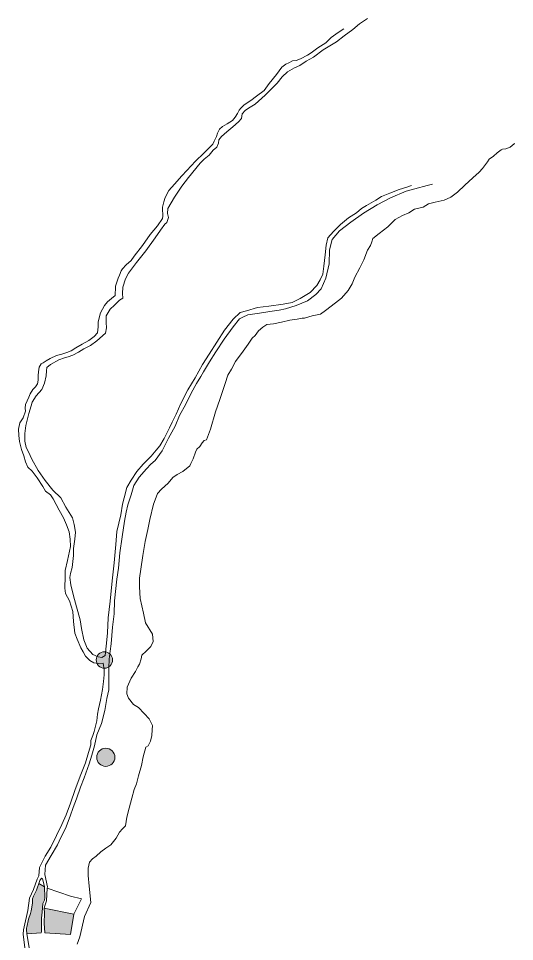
# Model space of a CAD drawing. Header units: millimetres. Extents: x 612319 to 615713, y 1315830 to 1319872.
# Drawn here: x 614478 to 615713, y 1317574 to 1319872 of the extents above; entities that cross this region are included whole.
import ezdxf

# ---------------------------------------------------------------- set-up
doc = ezdxf.new("R2010")
doc.units = ezdxf.units.MM
doc.layers.add('2', color=7, linetype='Continuous')
doc.layers.add('3', color=7, linetype='Continuous')

msp = doc.modelspace()

# ---------------------------------------------------------------- hatches: boundary and pattern name
at = {"lineweight": 0}
h = msp.add_hatch(color=9, dxfattribs=at)
h.dxf.hatch_style = 1
h.paths.add_polyline_path([(614705.276, 1318289.989, 0.15027056), (614694.41, 1318295.076), (614693.329, 1318286.267), (614685.467, 1318281.16), (614676.059, 1318282.661), (614673.254, 1318283.869, 0.11472872), (614671.16, 1318274.865, 0.10517216), (614672.927, 1318266.558), (614676.111, 1318266.133), (614688.815, 1318266.93), (614690.171, 1318254.503, 0.15947481), (614702.481, 1318257.616), (614703.778, 1318276.632)])
h.paths.add_polyline_path([(614694.41, 1318295.076, 0.32404659), (614673.254, 1318283.869), (614676.059, 1318282.661), (614685.467, 1318281.16), (614693.329, 1318286.267)])
h.paths.add_polyline_path([(614711.98, 1318274.865, 0.2117263), (614705.276, 1318289.989), (614703.778, 1318276.632), (614702.481, 1318257.616, 0.2571589)])
h.paths.add_polyline_path([(614688.815, 1318266.93), (614676.111, 1318266.133), (614672.927, 1318266.558, 0.27757982), (614690.171, 1318254.503)], flags=17)
h = msp.add_hatch(color=9, dxfattribs=at)
h.dxf.hatch_style = 1
h.paths.add_polyline_path([(614717.56, 1318032.551, 1), (614672.399, 1318032.551, 1)])
h = msp.add_hatch(color=7, dxfattribs=at)
h.dxf.hatch_style = 1
h.paths.add_polyline_path([(614537.895, 1317668.708), (614542.158, 1317676.698), (614542.905, 1317683.461), (614542.036, 1317710.402), (614528.335, 1317718.411), (614524.255, 1317706.761), (614522.579, 1317702.11), (614521.619, 1317699.832), (614518.162, 1317693.065), (614514.917, 1317686.714), (614512.458, 1317679.874), (614512.622, 1317674.881), (614512.633, 1317669.019), (614509.532, 1317650.145), (614507.741, 1317643.231), (614502.979, 1317629.085), (614498.169, 1317609.971), (614497.855, 1317608.084), (614497.442, 1317605.79), (614497.398, 1317603.472), (614498.159, 1317593.079), (614534.495, 1317595.118), (614534.811, 1317599.088), (614534.895, 1317631.8), (614536.308, 1317646.752)])
h.paths.add_polyline_path([(614615.381, 1317641.676), (614541.66, 1317656.883), (614542.319, 1317644.753), (614541.82, 1317619.844), (614543.518, 1317595.072), (614606.835, 1317591.063)])

# ---------------------------------------------------------------- linework, layer by layer
at = {"color": 1, "lineweight": 0}
for points, elevation in [([(614534.908, 1317731.627), (614530.882, 1317725.361), (614529.957, 1317723.059), (614528.335, 1317718.411), (614524.255, 1317706.761), (614522.579, 1317702.11), (614521.619, 1317699.832), (614518.162, 1317693.065), (614514.917, 1317686.714), (614512.458, 1317679.874), (614512.622, 1317674.881), (614512.633, 1317669.019), (614509.532, 1317650.145), (614507.741, 1317643.231), (614502.979, 1317629.085), (614498.169, 1317609.971), (614497.855, 1317608.084), (614497.442, 1317605.79), (614497.398, 1317603.472), (614498.159, 1317593.079), (614534.495, 1317595.118), (614534.811, 1317599.088), (614534.895, 1317631.8), (614536.308, 1317646.752), (614537.895, 1317668.708), (614542.158, 1317676.698), (614542.905, 1317683.461), (614542.036, 1317710.402), (614541.164, 1317717.181), (614537.096, 1317730.32), (614534.908, 1317731.627)], 95.953), ([(614500.973, 1317651.352), (614504.8, 1317681.991), (614515.014, 1317703.765), (614523.846, 1317729.313), (614528.661, 1317737.418)], 102.208), ([(614549.3, 1317706.307), (614549.586, 1317710.294), (614542.953, 1317740.728)], 91.66), ([(614528.335, 1317718.411), (614542.036, 1317710.402)], 95.953), ([(614549.3, 1317706.307), (614547.367, 1317674.805), (614544.866, 1317667.699), (614542.858, 1317663.085), (614541.66, 1317656.883), (614542.319, 1317644.753), (614541.82, 1317619.844), (614543.518, 1317595.072), (614606.835, 1317591.063), (614615.381, 1317641.676), (614634.349, 1317679.882), (614607.306, 1317687.16), (614549.3, 1317706.307)], 91.66), ([(614489.028, 1317591.85), (614490.25, 1317603.171), (614491.676, 1317610.604), (614500.973, 1317651.352)], 106.964), ([(614615.381, 1317641.676), (614541.66, 1317656.883)], 70.419), ([(614657.349, 1317671.137), (614641.761, 1317636.495), (614630.016, 1317585.349)], 62.967)]:
    msp.add_lwpolyline(points, dxfattribs=dict(at, elevation=elevation))
for centre, radius in [((614691.57, 1318274.865), 20.41), ((614694.979, 1318032.551), 22.581)]:
    msp.add_circle(centre, radius, dxfattribs=at)
at = {"layer": '2', "color": 1, "lineweight": 0}
for points in [[(614693.329, 1318286.267), (614685.467, 1318281.16), (614676.059, 1318282.661), (614662.572, 1318288.473), (614648.545, 1318304.454), (614640.603, 1318325.03), (614634.923, 1318353.239), (614631.551, 1318375.098), (614621.793, 1318407.364), (614614.591, 1318434.807), (614607.645, 1318461.996), (614605.809, 1318480.044), (614607.302, 1318490.219), (614611.069, 1318504.723), (614614.532, 1318534.737), (614614.223, 1318552.281), (614617.962, 1318575.684), (614619.686, 1318593.234), (614616.577, 1318612.042), (614611.95, 1318629.066), (614595.857, 1318655.468), (614582.824, 1318678.318), (614563.195, 1318697.844), (614544.062, 1318721.44), (614526.701, 1318746.821), (614510.858, 1318774.495), (614502.161, 1318792.78), (614497.043, 1318803.954), (614493.69, 1318819.71), (614493.123, 1318838.525), (614495.856, 1318858.366), (614503.639, 1318888.645), (614508.917, 1318907.476), (614511.429, 1318916.637), (614521.291, 1318932.428), (614535.727, 1318948.232), (614542.538, 1318964.269), (614546.294, 1318982.079), (614547.27, 1318995.049), (614548.514, 1319003.444), (614557.386, 1319010.587), (614578.19, 1319021.831), (614592.404, 1319027.209), (614601.291, 1319029.776), (614612.967, 1319034.13), (614626.668, 1319041.032), (614640.364, 1319049.714), (614656.856, 1319058.149), (614673.086, 1319069.126), (614694.119, 1319088.253), (614696.362, 1319102.244), (614695.814, 1319114.957), (614696.015, 1319131.994), (614705.875, 1319148.294), (614716.518, 1319157.985), (614729.184, 1319170.733), (614737.301, 1319175.585), (614736.756, 1319187.281), (614737.215, 1319203.047), (614743.756, 1319224.169), (614751.337, 1319237.921), (614771.837, 1319264.929), (614794.364, 1319293.722), (614818.152, 1319325.825), (614831.052, 1319345.184), (614841.679, 1319359.961), (614847.003, 1319364.043), (614851.285, 1319376.26), (614848.457, 1319386.678), (614849.181, 1319398.885), (614866.372, 1319427.41), (614884.33, 1319454.665), (614900.78, 1319476.323), (614930.148, 1319511.746), (614939.775, 1319521.434), (614952.195, 1319531.892), (614962.321, 1319544.125), (614971.191, 1319552.031), (614975.228, 1319561.45), (614976.471, 1319570.353), (614982.8, 1319577.998), (614996.233, 1319589.477), (615010.933, 1319601.976), (615025.633, 1319614.474), (615032.722, 1319623.139), (615034.466, 1319634.332), (615042.063, 1319642.743), (615050.684, 1319649.123), (615067.171, 1319659.084), (615091.753, 1319680.763), (615121.391, 1319711.101), (615134.303, 1319726.647), (615147.224, 1319739.395), (615164.728, 1319749.359), (615178.178, 1319755.243), (615193.901, 1319765.965), (615212.421, 1319775.931), (615236.253, 1319793.794), (615269.481, 1319813.971), (615288.495, 1319828.516), (615309.792, 1319844.338), (615326.774, 1319858.623), (615346.3, 1319872.152)], [(615287.676, 1319846.567), (615273.221, 1319836.866), (615256.485, 1319825.124), (615242.55, 1319811.611), (615223.275, 1319799.354), (615206.543, 1319786.341), (615197.158, 1319780.722), (615179.65, 1319772.029), (615168.992, 1319767.17), (615159.59, 1319766.89), (615150.965, 1319762.036), (615143.097, 1319758.709), (615133.21, 1319751.054), (615119.799, 1319732.711), (615101.572, 1319710.285), (615088.92, 1319692.961), (615070.158, 1319678.925), (615056.215, 1319667.954), (615039.731, 1319656.976), (615031.116, 1319649.071), (615027.066, 1319643.72), (615023.027, 1319635.318), (615016.702, 1319626.147), (615010.374, 1319618.248), (614996.932, 1319609.566), (614985.77, 1319603.18), (614977.913, 1319596.547), (614972.861, 1319586.871), (614970.6, 1319578.474), (614965.046, 1319566.763), (614961.512, 1319559.125), (614950.112, 1319547.652), (614938.711, 1319536.688), (614918.697, 1319516.8), (614896.915, 1319493.349), (614884.249, 1319480.347), (614866.27, 1319459.957), (614851.837, 1319443.39), (614842.995, 1319426.584), (614839.471, 1319415.895), (614835.955, 1319402.409), (614835.983, 1319393.51), (614837.276, 1319386.393), (614836.788, 1319379.781), (614835.789, 1319374.184), (614823.648, 1319356.098), (614805.166, 1319333.927), (614786.698, 1319307.178), (614765.945, 1319279.915), (614758.099, 1319269.723), (614745.681, 1319258.756), (614736.564, 1319248.561), (614733.022, 1319243.466), (614729.243, 1319233.03), (614726.216, 1319225.902), (614722.438, 1319215.213), (614719.165, 1319205.287), (614718.937, 1319196.895), (614718.709, 1319188.758), (614718.474, 1319182.655), (614709.604, 1319174.748), (614698.957, 1319166.329), (614691.87, 1319157.156), (614682.016, 1319138.822), (614675.732, 1319116.937), (614676.281, 1319103.971), (614675.286, 1319096.848), (614674.547, 1319089.472), (614665.682, 1319080.04), (614652.751, 1319070.598), (614636.262, 1319061.399), (614620.788, 1319052.204), (614608.868, 1319044.544), (614597.953, 1319040.7), (614585.261, 1319036.09), (614572.056, 1319033.003), (614556.576, 1319025.842), (614546.684, 1319019.967), (614539.076, 1319014.861), (614534.002, 1319012.05), (614529.454, 1319003.647), (614527.202, 1318992.453), (614526.469, 1318983.043), (614527.012, 1318971.856), (614525.009, 1318962.442), (614520.203, 1318955.31), (614513.109, 1318948.425), (614506.535, 1318937.728), (614503.512, 1318929.075), (614499.221, 1318919.909), (614495.184, 1318910.745), (614493.941, 1318901.842), (614495.235, 1318894.471), (614488.933, 1318877.926), (614481.35, 1318864.938), (614477.588, 1318849.163), (614478.144, 1318833.654), (614479.97, 1318818.911), (614485.115, 1318798.837), (614490.754, 1318783.341), (614495.122, 1318768.35), (614500.501, 1318754.888), (614511.459, 1318745.001), (614523.965, 1318727.998), (614538.261, 1318707.186), (614545.159, 1318695.507), (614557.133, 1318686.131), (614564.026, 1318675.979), (614579.108, 1318647.794), (614590.095, 1318629.008), (614597.264, 1318611.736), (614603.928, 1318593.7), (614606.271, 1318575.907), (614607.347, 1318557.094), (614599.83, 1318522.747), (614593.81, 1318497.557), (614594.112, 1318482.301), (614593.441, 1318453.312), (614594.752, 1318440.348), (614604.467, 1318421.812), (614612.68, 1318395.898), (614614.283, 1318370.983), (614618.188, 1318341.497), (614623.826, 1318326.256), (614632.787, 1318305.175), (614638.916, 1318295.529), (614644.795, 1318284.611), (614655.502, 1318273.96), (614664.925, 1318267.628), (614676.111, 1318266.133), (614688.815, 1318266.93)], [(614528.661, 1317737.418), (614530.308, 1317758.208), (614544.452, 1317785.962), (614558.358, 1317808.63), (614572.499, 1317837.655), (614585.626, 1317865.407), (614596.732, 1317889.593), (614607.061, 1317918.608), (614619.153, 1317952.459), (614633.268, 1317989.366), (614644.613, 1318018.384), (614652.156, 1318044.34), (614657.939, 1318063.935), (614657.908, 1318074.106), (614662.697, 1318086.578), (614666.224, 1318096.505), (614672.491, 1318123.729), (614674.219, 1318140.007), (614677.227, 1318153.492), (614682.241, 1318175.119), (614686.987, 1318201.576), (614689.465, 1318221.67), (614690.684, 1318238.202), (614690.647, 1318250.152), (614688.815, 1318266.93)], [(614515.843, 1317346.498), (614521.913, 1317355.668), (614525.432, 1317367.883), (614527.43, 1317379.076), (614530.182, 1317393.069), (614531.684, 1317400.192), (614531.892, 1317414.941), (614525.739, 1317432.215), (614521.634, 1317444.664), (614518.823, 1317449.487), (614515.731, 1317463.21), (614512.121, 1317479.728), (614504.186, 1317498.015), (614497.5, 1317522.916), (614495.398, 1317545.032), (614489.028, 1317591.85)]]:
    msp.add_lwpolyline(points, dxfattribs=at)
at = {"layer": '3', "color": 1, "lineweight": 0}
for points in [[(614657.349, 1317671.137), (614653.632, 1317711.331), (614651.497, 1317738.005), (614651.491, 1317756.572), (614654.449, 1317771.136), (614662.275, 1317780.074), (614671.131, 1317786.729), (614683.014, 1317797.213), (614694.907, 1317806.172), (614707.82, 1317814.373), (614720.937, 1317831.219), (614728.729, 1317846.003), (614736.304, 1317854.431), (614744.394, 1317861.591), (614747.57, 1317883.47), (614753.537, 1317906.126), (614760.002, 1317930.564), (614765.464, 1317952.709), (614771.229, 1317966.467), (614776.196, 1317986.321), (614783.67, 1318012.035), (614787.865, 1318033.411), (614794.586, 1318057.597), (614800.159, 1318060.676), (614806.441, 1318072.91), (614809.917, 1318086.91), (614810.091, 1318100.639), (614811.299, 1318111.322), (614803.068, 1318128.313), (614790.794, 1318141.215), (614776.219, 1318156.393), (614763.721, 1318164.21), (614751.433, 1318179.4), (614747.048, 1318190.563), (614747.966, 1318207.346), (614758.255, 1318229.77), (614768.835, 1318245.84), (614774.609, 1318258.072), (614779.148, 1318264.196), (614782.882, 1318277.435), (614785.115, 1318286.852), (614795.475, 1318297.074), (614807.101, 1318308.065), (614812.618, 1318320.805), (614811.239, 1318339.355), (614794.049, 1318367.231), (614788.572, 1318391.099), (614780.989, 1318427.668), (614779.041, 1318456.639), (614779.166, 1318478.756), (614782.339, 1318501.144), (614786.97, 1318534.979), (614793.12, 1318569.838), (614800.062, 1318599.617), (614804.489, 1318624.807), (614813.923, 1318662.988), (614820.686, 1318680.056), (614823.937, 1318688.97), (614834.039, 1318699.953), (614849.96, 1318715.288), (614861.571, 1318728.821), (614872.963, 1318736.506), (614887.148, 1318744.46), (614903.841, 1318758.273), (614906.857, 1318763.882), (614912.38, 1318775.604), (614918.13, 1318791.903), (614921.643, 1318799.548), (614929.226, 1318806.705), (614934.765, 1318815.631), (614940.324, 1318820.998), (614945.397, 1318822.804), (614955.914, 1318849.551), (614968.114, 1318892.83), (614979.12, 1318923.139), (614992.354, 1318963.373), (614999.095, 1318983.999), (615007.901, 1318999.298), (615017.702, 1319018.16), (615036.869, 1319043.426), (615049.219, 1319061.031), (615059.805, 1319076.084), (615067.135, 1319082.985), (615075.2, 1319094.466), (615085.823, 1319103.164), (615096.204, 1319109.827), (615112.201, 1319112.197), (615132.509, 1319116.115), (615153.066, 1319121.051), (615171.348, 1319123.687), (615183.789, 1319125.784), (615189.633, 1319126.069), (615209.169, 1319131.507), (615229.473, 1319136.188), (615242.382, 1319145.151), (615267.179, 1319163.837), (615281.593, 1319176.113), (615298.765, 1319194.759), (615308.07, 1319211.585), (615315.347, 1319227.638), (615327.408, 1319251.088), (615337.201, 1319271.476), (615346.974, 1319295.169), (615354.277, 1319306.646), (615357.27, 1319316.321), (615360.021, 1319323.962), (615375.703, 1319336.754), (615396.955, 1319353.133), (615415.147, 1319371.275), (615433.638, 1319381.793), (615449.611, 1319388.231), (615463.538, 1319396.946), (615485.36, 1319402.65), (615498.275, 1319410.598), (615515.024, 1319414.751), (615537.613, 1319419.697), (615554.087, 1319427.408), (615570.787, 1319439.951), (615588.987, 1319456.822), (615608.45, 1319474.972), (615624.629, 1319489.545), (615633.218, 1319498.487), (615645.32, 1319515.073), (615649.6, 1319521.959), (615660.23, 1319529.386), (615669.586, 1319537.569), (615679.452, 1319545.246), (615682.494, 1319546.533), (615690.875, 1319547.593), (615701.523, 1319551.969), (615711.642, 1319559.902), (615712.63, 1319561.324)], [(614542.953, 1317740.728), (614544.52, 1317764.349), (614558.677, 1317788.035), (614574.858, 1317814.523), (614582.68, 1317832.597), (614594.554, 1317855.005), (614606.654, 1317886.059), (614613.45, 1317907.182), (614621.767, 1317929.327), (614632.096, 1317958.087), (614640.918, 1317981.25), (614653.26, 1318016.373), (614660.054, 1318037.75), (614666.588, 1318061.161), (614672.856, 1318088.64), (614683.949, 1318116.894), (614692.235, 1318148.955), (614697.478, 1318178.719), (614702.746, 1318200.601), (614702.925, 1318224.503), (614702.321, 1318255.269), (614703.778, 1318276.632), (614706.003, 1318296.472), (614708.232, 1318315.294), (614711.406, 1318356.495), (614716.13, 1318389.818), (614717.046, 1318421.859), (614722.214, 1318475.779), (614726.701, 1318503.507), (614729.885, 1318541.911), (614735.604, 1318581.848), (614741.582, 1318620.514), (614745.324, 1318642.9), (614749.841, 1318661.22), (614757.894, 1318686.415), (614765.191, 1318709.573), (614778.087, 1318730.204), (614796.321, 1318750.595), (614807.467, 1318762.067), (614817.855, 1318771.758), (614835.315, 1318795.961), (614851.48, 1318827.534), (614867.652, 1318856.819), (614878.495, 1318883.801), (614893.909, 1318912.067), (614907.801, 1318939.058), (614921.195, 1318962.995), (614931.813, 1318980.823), (614938.639, 1318992.03), (614953.045, 1319017.496), (614968.979, 1319041.695), (614989.971, 1319073.789), (615011.985, 1319104.107), (615027.679, 1319123.983), (615035.797, 1319128.581), (615048.232, 1319133.955), (615077.952, 1319138.357), (615103.606, 1319142.494), (615126.467, 1319145.861), (615142.721, 1319148.956), (615169.378, 1319157.418), (615197.549, 1319169.445), (615217.832, 1319184.501), (615231.256, 1319199.031), (615242.608, 1319225.76), (615251.136, 1319261.382), (615251.79, 1319296.219), (615258.318, 1319321.41), (615276.8, 1319343.581), (615305.196, 1319364.762), (615336.384, 1319386.968), (615370.88, 1319408.165), (615403.863, 1319425.29), (615442.438, 1319442.175), (615464.276, 1319447.574), (615495.251, 1319456.556), (615508.71, 1319459.898)], [(615455.754, 1319456.422), (615444.186, 1319451.842), (615425.143, 1319446.452), (615401.792, 1319437.489), (615381.743, 1319428.536), (615367.539, 1319419.853), (615344.454, 1319406.823), (615331.519, 1319398.651), (615319.099, 1319388.447), (615299.062, 1319375.934), (615279.039, 1319358.844), (615261.558, 1319341.761), (615247.63, 1319325.958), (615243.877, 1319307.386), (615241.157, 1319283.223), (615237.688, 1319254.989), (615234.954, 1319235.402), (615228.898, 1319221.401), (615220.556, 1319207.393), (615203.584, 1319189.803), (615179.234, 1319174.99), (615158.935, 1319165.018), (615136.84, 1319160.637), (615100.769, 1319155.709), (615073.079, 1319152.329), (615045.404, 1319144.372), (615029.408, 1319139.752), (615012.178, 1319123.687), (614990.155, 1319096.166), (614971.697, 1319066.367), (614952.223, 1319036.31), (614935.785, 1319010.838), (614917.847, 1318977.226), (614899.389, 1318947.426), (614882.213, 1318913.816), (614869.845, 1318887.084), (614860.504, 1318867.225), (614853.435, 1318852.458), (614840.301, 1318826.487), (614829.687, 1318807.642), (614820.825, 1318797.193), (614807.657, 1318782.41), (614788.406, 1318762.271), (614772.199, 1318743.919), (614758.289, 1318722.777), (614747.674, 1318703.932), (614740.892, 1318678.741), (614736.368, 1318662.455), (614732.384, 1318636.508), (614722.857, 1318594.782), (614720.417, 1318562.482), (614715.478, 1318516.954), (614710.791, 1318471.68), (614705.866, 1318421.32), (614701.167, 1318380.115), (614698.997, 1318342.731), (614697.046, 1318316.535), (614693.329, 1318286.267)], [(614505.552, 1317548.619), (614498.159, 1317593.079)], [(614623.661, 1317567.628), (614630.016, 1317585.349)]]:
    msp.add_lwpolyline(points, dxfattribs=at)

doc.saveas('drawing.dxf')
